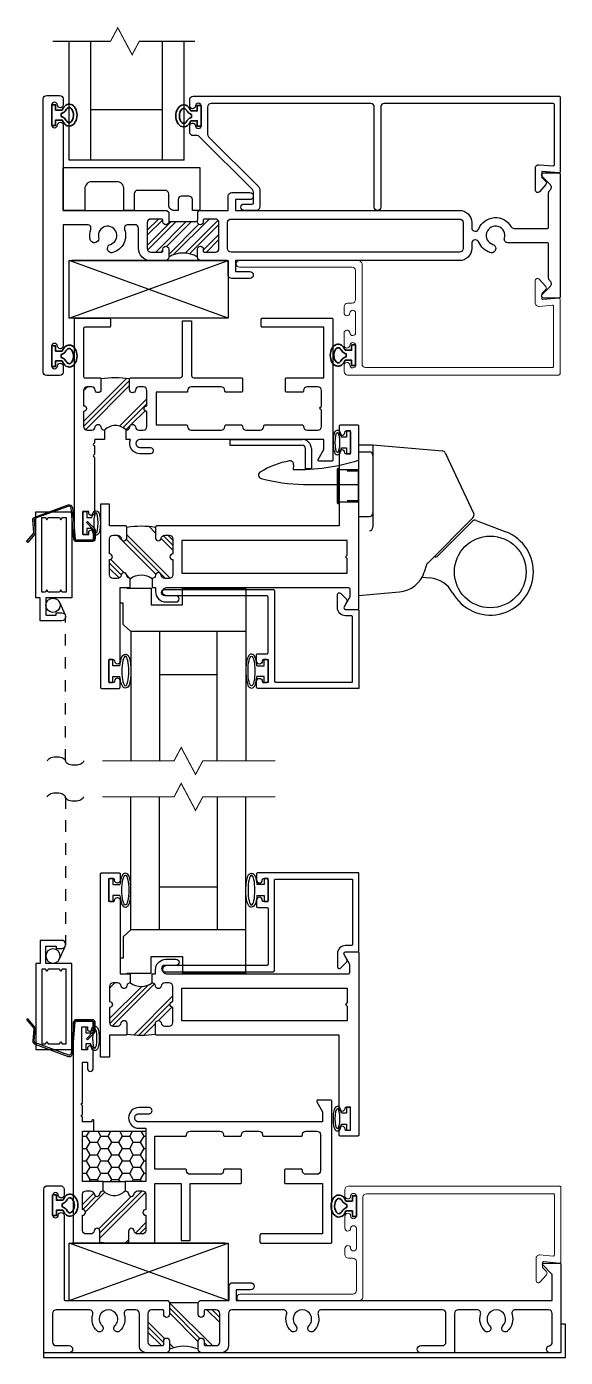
# Model space of a CAD drawing. Extents: x -138 to 168, y -127 to 80.
# Drawn here: x 1.42 to 6.11, y 9.76 to 21.35 of the extents above; entities that cross this region are included whole.
import ezdxf

# ---------------------------------------------------------------- set-up
doc = ezdxf.new("R2010")
doc.units = 0
doc.header["$MEASUREMENT"] = 0
doc.linetypes.add('HIDDEN', pattern=[0.375, 0.25, -0.125])
doc.linetypes.add('HIDDEN2', pattern=[0.1875, 0.125, -0.0625])
doc.layers.get('0').update_dxf_attribs({"linetype": 'CONTINUOUS'})
doc.layers.add('ALUM-RED', color=1, linetype='CONTINUOUS', lineweight=9)
doc.layers.add('PROFILE NUMBER', color=150, linetype='CONTINUOUS', lineweight=35)
for name, color, linetype in [('DIM', 7, 'CONTINUOUS'), ('FRAME', 1, 'CONTINUOUS'), ('GEOMETRY', 1, 'CONTINUOUS'), ('GLASS', 7, 'CONTINUOUS'), ('GLAZING', 7, 'CONTINUOUS'), ('MISC', 7, 'CONTINUOUS'), ('SCREEN', 5, 'CONTINUOUS'), ('SCREEN_CLIP', 7, 'CONTINUOUS'), ('SETTING_BLOCK', 4, 'CONTINUOUS'), ('TEXT', 7, 'CONTINUOUS'), ('VENT', 5, 'CONTINUOUS')]:
    doc.layers.add(name, color=color, linetype=linetype)

# ---------------------------------------------------------------- blocks, each defined once
blk = doc.blocks.new('3806 MULLION')
h = blk.add_hatch()
h.set_pattern_fill('ANSI32', color=256, scale=0.25, style=0)
h.set_pattern_definition([(45, (-1.96831, -4.979215), (-0.0662913, 0.0662913), []), (45, (-1.92411, -4.979215), (-0.0662913, 0.0662913), [])])
h.paths.add_polyline_path([(-1.369, 0.094, -0.414214), (-1.394, 0.118), (-1.394, 0.134, 0.414214), (-1.404, 0.144), (-1.5, 0.144, 0.414214), (-1.531, 0.113), (-1.531, -0.113, 0.414214), (-1.5, -0.143), (-1.404, -0.143, 0.414214), (-1.394, -0.133), (-1.394, -0.118, -0.414214), (-1.369, -0.094, -0.414214), (-1.344, -0.118), (-1.093, -0.118, -0.414214), (-1.068, -0.094, -0.414214), (-1.043, -0.118), (-1.043, -0.133, 0.414214), (-1.033, -0.143), (-0.937, -0.143, 0.414214), (-0.906, -0.113), (-0.906, 0.113, 0.414214), (-0.937, 0.144), (-1.033, 0.144, 0.414214), (-1.043, 0.134), (-1.043, 0.118, -0.414214), (-1.068, 0.094, -0.414214), (-1.093, 0.118), (-1.093, 0.188, -0.275826), (-1.344, 0.188), (-1.344, 0.118, -0.414214)])
for p, q in [((-1.344, -0.118), (-1.093, -0.118)), ((-1.344, -0.203), (-1.344, -0.133))]:
    blk.add_line(p, q)
for points in [[(-1.093, -0.133), (-1.093, -0.118, -0.414214), (-1.068, -0.094, -0.414214), (-1.043, -0.118), (-1.043, -0.133, 0.414214), (-1.033, -0.143), (-0.937, -0.143, 0.414214), (-0.906, -0.113), (-0.906, 0.113, 0.414214), (-0.937, 0.144), (-1.033, 0.144, 0.414214), (-1.043, 0.134), (-1.043, 0.118, -0.414214), (-1.068, 0.094, -0.414214), (-1.093, 0.118), (-1.093, 0.188, -0.414214), (-1.062, 0.219), (-0.937, 0.219, -0.414214), (-0.831, 0.113), (-0.831, -0.062, 0.414214), (-0.8, -0.094), (-0.738, -0.094, 0.517938), (-0.709, -0.052, -0.42659), (-0.608, 0.149, -0.510157), (-0.56, 0.113), (-0.56, 0.112, -0.323599), (-0.586, 0.077, 2.284894), (-0.483, 0.018, -0.323599), (-0.466, 0.058), (-0.465, 0.058, -0.510157), (-0.41, 0.035, -0.142368), (-0.415, -0.052, 0.517938), (-0.386, -0.094), (-0.175, -0.094), (-0.175, 0.91), (-0.175, 0.961, -0.414214), (-0.15, 0.986, -0.399638), (-0.125, 0.962, 0.399638), (-0.1, 0.939), (-0.1, 0.939, 0.414214), (-0.075, 0.964), (-0.075, 1.134, 0.414214), (-0.1, 1.159), (-0.1, 1.159, 0.399638), (-0.125, 1.135, -0.399638), (-0.15, 1.111), (-0.15, 1.111, -0.414214), (-0.175, 1.136), (-0.175, 1.188, -0.414214), (-0.144, 1.219), (-0.031, 1.219, -0.414214), (0, 1.188), (0, 0), (0, -1.188, -0.414214), (-0.031, -1.219), (-0.144, -1.219, -0.414214), (-0.175, -1.188), (-0.175, -1.136, -0.414214), (-0.15, -1.111), (-0.15, -1.111, -0.399638), (-0.125, -1.135, 0.399638), (-0.1, -1.159), (-0.1, -1.159, 0.414214), (-0.075, -1.133), (-0.075, -0.964, 0.414214), (-0.1, -0.938), (-0.1, -0.938, 0.399638), (-0.125, -0.962, -0.399638), (-0.15, -0.986, -0.414214), (-0.175, -0.961), (-0.175, -0.909), (-0.175, -0.219), (-1.078, -0.219), (-1.093, -0.203)], [(-3.625, -0.143, -0.414214), (-3.656, -0.113), (-3.656, 0.113, -0.414214), (-3.625, 0.144), (-1.637, 0.144, -0.414214), (-1.606, 0.113), (-1.606, -0.113, -0.414214), (-1.637, -0.143)]]:
    blk.add_lwpolyline(points, format="xyb", close=True)
blk.add_lwpolyline([(-1.344, -0.203), (-1.359, -0.219), (-1.612, -0.219), (-1.612, -0.344, -0.414214), (-1.643, -0.374), (-1.799, -0.374, -0.414214), (-1.83, -0.344, -0.414214), (-1.799, -0.312), (-1.674, -0.312), (-1.674, -0.219), (-3.625, -0.219, -0.414214), (-3.731, -0.113), (-3.731, -0.068, 0.414214), (-3.762, -0.037), (-3.764, -0.037, 0.308174), (-3.793, -0.057, -0.627979), (-4.073, -0.078, 0.267949), (-4.1, -0.062), (-4.39, -0.062, 0.414214), (-4.4, -0.072), (-4.4, -0.37, -0.237131), (-4.413, -0.395, 0.457629), (-4.416, -0.441), (-4.346, -0.511, -0.668179), (-4.36, -0.546), (-4.49, -0.546, -0.414214), (-4.5, -0.535), (-4.5, 0), (-4.5, 0.536, -0.414214), (-4.49, 0.546), (-4.36, 0.546, -0.668179), (-4.346, 0.511), (-4.416, 0.441, 0.457629), (-4.413, 0.395, -0.237131), (-4.4, 0.37), (-4.4, 0.073, 0.414214), (-4.39, 0.063), (-4.045, 0.063, -0.500407), (-4.016, 0.023, 2.386509), (-3.914, 0.077, -0.326072), (-3.94, 0.113, -0.502305), (-3.892, 0.149, -0.227368), (-3.793, 0.057, 0.308174), (-3.764, 0.038), (-3.762, 0.038, 0.414214), (-3.731, 0.069), (-3.731, 0.113, -0.414214), (-3.625, 0.219), (-1.674, 0.219), (-1.674, 0.313), (-1.799, 0.313, -0.414214), (-1.83, 0.344, -0.414214), (-1.799, 0.375), (-1.643, 0.375, -0.414214), (-1.612, 0.344), (-1.612, 0.228, 0.414214), (-1.602, 0.219), (-1.375, 0.219, -0.414214), (-1.344, 0.188), (-1.344, 0.118, -0.414214), (-1.369, 0.094, -0.414214), (-1.394, 0.118), (-1.394, 0.134, 0.414214), (-1.404, 0.144), (-1.5, 0.144, 0.414214), (-1.531, 0.113), (-1.531, -0.113, 0.414214), (-1.5, -0.143), (-1.404, -0.143, 0.414214), (-1.394, -0.133), (-1.394, -0.118, -0.414214), (-1.369, -0.094, -0.414214), (-1.344, -0.118), (-1.344, -0.133)], format="xyb")
blk.add_arc((-1.219, 0.398), 0.245, 239.1595, 300.8405)
blk = doc.blocks.new('3801 1 INCH GLASS STOP')
blk.add_lwpolyline([(2.741, 0.327, -0.414214), (2.769, 0.299, -0.414214), (2.741, 0.271), (2.669, 0.271, 0.414214), (2.659, 0.261), (2.659, 0.167, 0.198912), (2.668, 0.145), (3.128, -0.315, 0.198912), (3.15, -0.324), (3.183, -0.324, -0.414214), (3.214, -0.355), (3.214, -0.408, -0.414214), (3.189, -0.433, -0.399638), (3.164, -0.41, 0.400364), (3.139, -0.386, 0.414214), (3.114, -0.411), (3.114, -0.581, 0.414214), (3.139, -0.606), (3.139, -0.606, 0.399638), (3.164, -0.582, -0.399638), (3.189, -0.558, -0.414214), (3.214, -0.583), (3.214, -0.637, -0.414214), (3.183, -0.668), (-0.001, -0.668, -0.414214), (-0.011, -0.658), (-0.011, -0.01, -0.440011), (0, 0), (0.149, -0.013), (0.149, 0.04), (0.115, 0.074, -0.395486), (0.114, 0.102), (0.17, 0.165, -0.691708), (0.205, 0.152), (0.205, -0.04, -0.440011), (0.171, -0.071), (0.05, -0.061, 0.440011), (0.039, -0.071), (0.039, -0.593, 0.414214), (0.049, -0.603), (1.52, -0.603, 0.414214), (1.551, -0.572), (1.551, 0.299, -0.414214), (1.579, 0.327, -0.414214), (1.607, 0.299), (1.607, -0.572, 0.414214), (1.638, -0.603), (3.027, -0.603, 0.414214), (3.058, -0.572), (3.058, -0.337, 0.198912), (3.049, -0.315), (2.612, 0.122, -0.198912), (2.603, 0.144), (2.603, 0.296, -0.414214), (2.634, 0.327)], format="xyb", close=True)
blk = doc.blocks.new('05P72-BLOCK-IG')
h = blk.add_hatch()
h.set_pattern_fill('HONEY', scale=0.5, style=0)
h.paths.add_polyline_path([(0.544, -0.957), (0.083, -0.957), (-0.007, -0.957), (-0.007, -1.396), (0.174, -1.396), (0.363, -1.396), (0.544, -1.396)])
h = blk.add_hatch()
h.set_pattern_fill('PLAST', angle=225, style=0)
h.paths.add_polyline_path([(0.544, -1.689, -1), (0.544, -1.639), (0.544, -1.507, 0.414214), (0.513, -1.476), (0.474, -1.476, 0.38311), (0.443, -1.504, -0.898027), (0.394, -1.504, 0.38311), (0.363, -1.476, -0.436275), (0.174, -1.476, 0.38311), (0.143, -1.504, -0.898027), (0.094, -1.504, 0.38311), (0.063, -1.476), (0.024, -1.476, 0.414214), (-0.007, -1.507), (-0.007, -1.639, -1), (-0.007, -1.689), (-0.007, -1.821, 0.414214), (0.024, -1.852), (0.063, -1.852, 0.38311), (0.094, -1.824, -0.947716), (0.144, -1.827), (0.144, -1.922, 0.08), (0.394, -1.922), (0.394, -1.827, -0.947716), (0.443, -1.824, 0.38311), (0.474, -1.852), (0.513, -1.852, 0.414214), (0.544, -1.821)])
at = {"color": 7}
for p, q in [((0.083, -0.957), (0.544, -0.957)), ((0.174, -1.396), (0.363, -1.396))]:
    blk.add_line(p, q, dxfattribs=at)
for points in [[(0.144, -1.827, 0.947716), (0.094, -1.824, -0.38311), (0.063, -1.852), (0.024, -1.852, -0.414214), (-0.007, -1.821), (-0.007, -1.689, 1), (-0.007, -1.639), (-0.007, -1.507, -0.414214), (0.024, -1.476), (0.063, -1.476, -0.38311), (0.094, -1.504, 0.898027), (0.143, -1.504, -0.38311), (0.174, -1.476), (0.174, -1.396), (-0.007, -1.396), (-0.007, -0.957), (0.083, -0.957, 0.414214), (0.093, -0.947), (0.093, -0.867, 0.414214), (0.083, -0.857), (0.083, -0.857, 0.414214), (0.074, -0.867), (0.074, -0.877), (-0.007, -0.877), (-0.007, -0.838, 0.317837), (-0.01, -0.833, -0.707107), (-0.01, -0.814, 0.317837), (-0.007, -0.81), (-0.007, -0.738, 0.317837), (-0.01, -0.733, -0.707107), (-0.01, -0.714, 0.317837), (-0.007, -0.71), (-0.007, -0.357), (0.036, -0.357), (0.036, -0.416, 0.850302), (0.086, -0.416), (0.086, -0.244, 1.19356), (0.036, -0.244), (0.036, -0.25), (-0.013, -0.25), (-0.013, -0.05), (0.036, -0.05), (0.036, -0.074, 0.596863), (0.086, -0.074), (0.086, -0.01, 0.414214), (0.077, 0), (-0.077, 0, 0.414214), (-0.087, -0.01), (-0.087, -1.922, 0.414214), (-0.077, -1.932), (0.134, -1.932, 0.414214), (0.144, -1.922)], [(1.377, -0.992), (1.377, -0.988, -0.414214), (1.407, -0.957), (1.528, -0.957, -0.414214), (1.559, -0.988), (1.559, -0.992, 0.414214), (1.569, -1.002), (1.897, -1.002, 0.414214), (1.907, -0.992), (1.907, -0.988, -0.414214), (1.937, -0.957), (2.033, -0.957, -0.414214), (2.064, -0.988), (2.064, -1.302, -0.414214), (2.033, -1.333), (1.937, -1.333, -0.414214), (1.907, -1.302), (1.907, -1.298, 0.414214), (1.897, -1.288), (1.76, -1.288, 0.414214), (1.75, -1.298), (1.75, -1.403, 0.414214), (1.76, -1.413), (2.083, -1.413), (2.083, -1.852), (1.548, -1.852, 0.414214), (1.538, -1.862), (1.538, -1.922, 0.414214), (1.548, -1.932), (2.154, -1.932, 0.414214), (2.163, -1.922), (2.163, -0.697, 0.414214), (2.154, -0.687), (2.042, -0.687, 0.57735), (2.034, -0.702), (2.083, -0.788), (2.083, -0.877), (0.476, -0.877, -0.806722), (0.476, -0.806), (0.567, -0.806, 1.178959), (0.567, -0.752), (0.484, -0.752, 1), (0.484, -0.932), (0.544, -0.932), (0.544, -1.396), (0.363, -1.396), (0.363, -1.476, -0.38311), (0.394, -1.504, 0.898027), (0.443, -1.504, -0.38311), (0.474, -1.476), (0.513, -1.476, -0.414214), (0.544, -1.507), (0.544, -1.639, 1), (0.544, -1.689), (0.544, -1.821, -0.414214), (0.513, -1.852), (0.474, -1.852, -0.38311), (0.443, -1.824, 0.947716), (0.394, -1.827), (0.394, -1.922, 0.414214), (0.404, -1.932), (0.614, -1.932, 0.414214), (0.624, -1.922), (0.624, -1.413), (0.851, -1.413), (0.851, -1.909), (0.931, -1.909), (0.931, -1.413), (1.367, -1.413, 0.414214), (1.377, -1.403), (1.377, -1.298, 0.414214), (1.367, -1.288), (1.23, -1.288, 0.414214), (1.22, -1.298), (1.22, -1.302, -0.414214), (1.19, -1.333), (0.929, -1.333, -0.414214), (0.899, -1.302), (0.899, -1.298, 0.414214), (0.889, -1.288), (0.624, -1.288), (0.624, -1.002), (0.889, -1.002, 0.414214), (0.899, -0.992), (0.899, -0.988, -0.414214), (0.929, -0.957), (1.19, -0.957, -0.414214), (1.22, -0.988), (1.22, -0.992, 0.414214), (1.23, -1.002), (1.367, -1.002, 0.414214)]]:
    blk.add_lwpolyline(points, format="xyb", close=True)
for centre, radius, start, end in [((0.269, -1.388), 0.129, 222.8591, 317.1409), ((0.269, -1.146), 0.786, 260.8522, 279.1478)]:
    blk.add_arc(centre, radius, start, end, dxfattribs=at)
blk = doc.blocks.new('05P86-BLOCK-IG')
h = blk.add_hatch()
h.set_pattern_fill('PLAST', angle=45, style=0)
h.paths.add_polyline_path([(0.544, 1.12, -1), (0.544, 1.17), (0.544, 1.302, 0.414214), (0.512, 1.333), (0.474, 1.333, 0.38311), (0.443, 1.305, -0.947716), (0.393, 1.308), (0.393, 1.403, 0.081165), (0.143, 1.403), (0.143, 1.308, -0.947716), (0.094, 1.305, 0.38311), (0.063, 1.333), (0.024, 1.333, 0.414214), (-0.007, 1.302), (-0.007, 1.17, -1), (-0.007, 1.12), (-0.007, 0.988, 0.414214), (0.024, 0.957), (0.063, 0.957, 0.38311), (0.094, 0.985, -0.898027), (0.143, 0.985, 0.38311), (0.174, 0.957, -0.436275), (0.363, 0.957, 0.38311), (0.394, 0.985, -0.898027), (0.443, 0.985, 0.38311), (0.474, 0.957), (0.512, 0.957, 0.414214), (0.544, 0.988)])
for points in [[(0.003, 1.852, 0.414214), (-0.007, 1.842), (-0.007, 1.423, 0.414214), (0.003, 1.413), (0.134, 1.413, -0.414214), (0.143, 1.403), (0.143, 1.308, -0.947716), (0.094, 1.305, 0.38311), (0.063, 1.333), (0.024, 1.333, 0.414214), (-0.007, 1.302), (-0.007, 1.17, -1), (-0.007, 1.12), (-0.007, 0.988, 0.414214), (0.024, 0.957), (0.063, 0.957, 0.38311), (0.094, 0.985, -0.898027), (0.143, 0.985, 0.38311), (0.174, 0.957), (0.174, 0.877), (0.097, 0.877, 0.414214), (0.086, 0.867), (0.086, 0.847, -0.331679), (0.084, 0.843, 0.745356), (0.084, 0.824, -0.331679), (0.086, 0.82), (0.086, 0.747, -0.331679), (0.084, 0.743, 0.745356), (0.084, 0.724, -0.331679), (0.086, 0.72), (0.086, 0.244, -1.19356), (0.037, 0.244), (0.037, 0.25), (-0.014, 0.25), (-0.014, 0.05), (0.037, 0.05), (0.037, 0.074, -0.596863), (0.086, 0.074), (0.086, 0.01, -0.414214), (0.076, 0), (-0.076, 0, -0.414214), (-0.087, 0.01), (-0.087, 1.922, -0.414214), (-0.076, 1.932), (0.215, 1.932, -0.414214), (0.226, 1.922), (0.226, 1.862, -0.414214), (0.215, 1.852)], [(1.377, 1.298, -0.414214), (1.367, 1.288), (1.23, 1.288, -0.414214), (1.221, 1.298), (1.221, 1.302, 0.414214), (1.19, 1.333), (0.93, 1.333, 0.414214), (0.898, 1.302), (0.898, 1.298, -0.414214), (0.889, 1.288), (0.623, 1.288), (0.623, 1.002), (0.889, 1.002, -0.414214), (0.898, 0.992), (0.898, 0.988, 0.414214), (0.93, 0.957), (1.19, 0.957, 0.414214), (1.221, 0.988), (1.221, 0.992, -0.414214), (1.23, 1.002), (1.367, 1.002, -0.414214), (1.377, 0.992), (1.377, 0.988, 0.414214), (1.407, 0.957), (1.529, 0.957, 0.414214), (1.56, 0.988), (1.56, 0.992, -0.414214), (1.569, 1.002), (1.897, 1.002, -0.414214), (1.907, 0.992), (1.907, 0.988, 0.414214), (1.938, 0.957), (2.032, 0.957, 0.414214), (2.064, 0.988), (2.064, 1.132, -1), (2.064, 1.162), (2.064, 1.302, 0.414214), (2.032, 1.333), (1.938, 1.333, 0.414214), (1.907, 1.302), (1.907, 1.298, -0.414214), (1.897, 1.288), (1.76, 1.288, -0.414214), (1.75, 1.298), (1.75, 1.403, -0.414214), (1.76, 1.413), (2.084, 1.413), (2.084, 1.852), (1.549, 1.852, -0.414214), (1.539, 1.862), (1.539, 1.922, -0.414214), (1.549, 1.932), (2.154, 1.932, -0.414214), (2.163, 1.922), (2.163, 0.697, -0.414214), (2.154, 0.687), (2.042, 0.687, -0.57735), (2.034, 0.702), (2.084, 0.788), (2.084, 0.877), (0.483, 0.877, 1), (0.483, 0.806), (0.567, 0.806, -1.178959), (0.567, 0.752), (0.483, 0.752, -0.536675), (0.401, 0.877), (0.363, 0.877), (0.363, 0.957, 0.38311), (0.394, 0.985, -0.898027), (0.443, 0.985, 0.38311), (0.474, 0.957), (0.512, 0.957, 0.414214), (0.544, 0.988), (0.544, 1.12, -1), (0.544, 1.17), (0.544, 1.302, 0.414214), (0.512, 1.333), (0.474, 1.333, 0.38311), (0.443, 1.305, -0.947716), (0.393, 1.308), (0.393, 1.403, -0.414214), (0.404, 1.413), (0.832, 1.413, 0.414214), (0.852, 1.433), (0.852, 1.909), (0.932, 1.909), (0.932, 1.433, 0.414214), (0.952, 1.413), (1.367, 1.413, -0.414214), (1.377, 1.403)]]:
    blk.add_lwpolyline(points, format="xyb", close=True)
at = {"color": 7}
for centre, radius, start, end in [((0.269, 0.638), 0.775, 80.7195, 99.2805), ((0.269, 0.869), 0.129, 42.8591, 137.1409)]:
    blk.add_arc(centre, radius, start, end, dxfattribs=at)
blk = doc.blocks.new('05P11-Z-BAR')
h = blk.add_hatch()
h.set_pattern_fill('PLAST', angle=45, style=0)
h.set_pattern_definition([(45, (-0.3846, -1e-07), (-0.176777, 0.176777), []), (45, (-0.4067, 0.0221), (-0.176777, 0.176777), []), (45, (-0.4288, 0.0442), (-0.176777, 0.176777), [])])
h.paths.add_polyline_path([(0.006, 1.12, -0.414214), (-0.018, 1.145, -0.414214), (0.006, 1.17), (0.006, 1.302, 0.414214), (-0.025, 1.333), (-0.063, 1.333, 0.38311), (-0.094, 1.305, -0.947716), (-0.143, 1.308), (-0.143, 1.403, 0.087329), (-0.394, 1.403), (-0.394, 1.308, -1), (-0.443, 1.308, 0.352985), (-0.473, 1.333), (-0.512, 1.333, 0.414214), (-0.544, 1.302), (-0.544, 1.17, -0.414214), (-0.518, 1.145, -0.414214), (-0.544, 1.12), (-0.544, 0.988, 0.414214), (-0.512, 0.957), (-0.474, 0.957, 0.38311), (-0.443, 0.985, -0.898027), (-0.394, 0.985, 0.38311), (-0.363, 0.957, -0.325577), (-0.174, 0.957, 0.363634), (-0.143, 0.982, -0.947716), (-0.094, 0.985, 0.38311), (-0.063, 0.957), (-0.025, 0.957, 0.414214), (0.006, 0.988)])
blk.add_line((-0.087, 0.877), (-0.087, 0.877))
for points in [[(-2.164, 2.28, -0.414214), (-2.154, 2.29), (-2.001, 2.29, -0.414214), (-1.991, 2.28), (-1.991, 2.226, -1), (-2.041, 2.226), (-2.041, 2.23, 0.414214), (-2.051, 2.24), (-2.081, 2.24, 0.414214), (-2.091, 2.23), (-2.091, 2.05, 0.414214), (-2.081, 2.04), (-2.051, 2.04, 0.414214), (-2.041, 2.05), (-2.041, 2.051, -1), (-1.991, 2.051), (-1.991, 1.413), (-0.403, 1.413, -0.414214), (-0.394, 1.403), (-0.394, 1.306, -0.888834), (-0.443, 1.306, 0.377258), (-0.474, 1.333), (-0.512, 1.333, 0.414214), (-0.544, 1.302), (-0.544, 1.17, -1), (-0.544, 1.12), (-0.544, 0.988, 0.414214), (-0.512, 0.957), (-0.474, 0.957, 0.383109), (-0.443, 0.985, -0.898027), (-0.394, 0.985, 0.38311), (-0.363, 0.957), (-0.363, 0.877), (-0.394, 0.877), (-0.394, 0.842, -0.414214), (-0.483, 0.752), (-0.571, 0.752, -1), (-0.571, 0.806), (-0.486, 0.806, 0.859155), (-0.486, 0.877), (-2.074, 0.877, 0.414214), (-2.084, 0.867), (-2.084, 0.797, 0.131652), (-2.082, 0.792), (-2.035, 0.709, -0.577353), (-2.048, 0.687), (-2.154, 0.687, -0.414214), (-2.164, 0.697), (-2.164, 2.28)], [(-0.025, 0.957, 0.414214), (0.006, 0.988), (0.006, 1.12, -1), (0.006, 1.17), (0.006, 1.302, 0.414214), (-0.025, 1.333), (-0.063, 1.333, 0.38311), (-0.094, 1.305, -0.947716), (-0.143, 1.308), (-0.143, 1.403, -0.414214), (-0.133, 1.413), (0.006, 1.413), (0.006, 1.603), (0.086, 1.603), (0.086, 0.01, -0.414214), (0.077, 0), (-0.077, 0, -0.414214), (-0.087, 0.01), (-0.087, 0.064, -1), (-0.037, 0.064), (-0.037, 0.06, 0.414214), (-0.027, 0.05), (0.003, 0.05, 0.414214), (0.014, 0.06), (0.014, 0.24, 0.414214), (0.003, 0.25), (-0.027, 0.25, 0.414214), (-0.037, 0.24), (-0.037, 0.239, -1), (-0.087, 0.239), (-0.087, 0.877), (-0.174, 0.877), (-0.174, 0.957, 0.363634), (-0.143, 0.982, -0.947716), (-0.094, 0.985, 0.38311), (-0.063, 0.957), (-0.025, 0.957)]]:
    blk.add_lwpolyline(points, format="xyb")
blk.add_lwpolyline([(-2.063, 1.16), (-2.063, 1.288), (-0.623, 1.288), (-0.623, 1.002), (-2.063, 1.002), (-2.063, 1.129), (-2.048, 1.145)], close=True)
at = {"color": 7}
for centre, radius, start, end in [((-0.269, 0.638), 0.775, 80.7195, 99.2805), ((-0.269, 0.828), 0.16, 53.9319, 126.0681)]:
    blk.add_arc(centre, radius, start, end, dxfattribs=at)
blk = doc.blocks.new('PI_STRIKE PLATE')
at = {"layer": 'MISC'}
for p, q in [((0, 0), (-0.01, 0)), ((-0.01, 0), (-0.01, -0.05)), ((0, 0), (0.62, 0)), ((-0.01, -0.05), (0.62, -0.05)), ((0.65, -0.256), (0.65, -0.08)), ((0.7, -0.08), (0.7, -0.256)), ((0.7, -0.256), (0.65, -0.256))]:
    blk.add_line(p, q, dxfattribs=at)
for radius in [0.08, 0.03]:
    blk.add_arc((0.62, -0.08), radius, 0, 90, dxfattribs=at)
blk = doc.blocks.new('PI_SPRING_LATCH')
for p, q in [((0, 1.312), (0.125, 1.312)), ((0.125, 1.312), (0.125, 0.594)), ((0.125, 1.312), (0.73, 1.26)), ((0, 1.25), (0.094, 1.25)), ((0.755, 1.242), (1.003, 0.711)), ((0, 0.688), (0.094, 0.688)), ((0.996, 0.676), (0.6, 0.28)), ((0.992, 0.646), (0.691, 0.346)), ((1.025, 0.653), (1.282, 0.555)), ((0.592, 0.267), (0.572, 0.204)), ((0.552, 0.159), (0.621, 0.153)), ((0, 0), (0.356, 0.031))]:
    blk.add_line(p, q)
blk.add_circle((1.147, 0.205), 0.312)
for centre, radius, start, end in [((0.094, 1.219), 0.0312, 0, 90), ((0.727, 1.228), 0.0313, 25, 85), ((0.094, 0.719), 0.0312, 270, 0), ((0.974, 0.698), 0.0313, 315, 25), ((0.094, 0.594), 0.0312, 270, 0), ((1.014, 0.624), 0.0313, 68.9669, 135), ((1.147, 0.205), 0.375, 208.8153, 68.9669), ((0.622, 0.258), 0.0313, 135, 162.2887), ((0.669, 0.368), 0.0312, 250.2245, 315), ((0.334, 0.28), 0.25, 275, 342.2887), ((0.599, -0.096), 0.25, 28.8153, 85)]:
    blk.add_arc(centre, radius, start, end)
at = {"layer": 'MISC'}
for p, q in [((0, 1.312), (0, 0)), ((-0.565, 1.137), (-0.57, 1.097)), ((-0.48, 0.967), (0, 0.967))]:
    blk.add_line(p, q, dxfattribs=at)
for centre, radius, start, end in [((-0.489, 0.493), 0.687, 99.3002, 122.2177), ((-0.596, 1.141), 0.031, 353.1248, 99.3002), ((-0.52, 2.817), 1.72, 268.3474, 287.5924), ((-0.839, 1.049), 0.031, 122.2177, 254.8625), ((-0.458, 2.46), 1.493, 254.8625, 269.1443)]:
    blk.add_arc(centre, radius, start, end, dxfattribs=at)
blk = doc.blocks.new('*U103')
at = {"layer": 'GEOMETRY'}
blk.add_lwpolyline([(1.607, 19.51), (1.563, 19.51), (1.563, 19.458), (1.528, 19.458), (1.528, 19.658), (1.563, 19.658), (1.563, 19.605), (1.607, 19.605)], dxfattribs=at)
at = {"layer": 'GEOMETRY', "extrusion": (0, 0, -1)}
blk.add_ellipse((1.642, 19.558), major_axis=(0, 0.0875), ratio=0.216465, dxfattribs=at)
at = {"layer": 'GEOMETRY'}
blk.add_open_spline([(1.607, 19.605), (1.609, 19.62), (1.612, 19.632), (1.618, 19.649), (1.621, 19.656), (1.634, 19.663), (1.638, 19.664), (1.642, 19.664), (1.652, 19.664), (1.659, 19.658), (1.666, 19.649), (1.668, 19.644), (1.675, 19.624), (1.678, 19.606), (1.682, 19.545), (1.679, 19.499), (1.666, 19.466), (1.663, 19.46), (1.647, 19.45), (1.635, 19.451), (1.622, 19.46), (1.62, 19.465), (1.612, 19.479), (1.61, 19.491), (1.607, 19.507), (1.607, 19.509), (1.607, 19.51)], degree=3, knots=[5.253202, 5.253202, 5.253202, 5.253202, 5.797173, 5.797173, 6.160155, 6.160155, 6.283185, 6.283185, 6.283185, 6.559914, 6.559914, 6.836642, 6.836642, 7.54361, 7.54361, 8.941834, 8.941834, 9.296554, 9.296554, 9.572552, 9.572552, 9.848549, 9.848549, 10.398843, 10.398843, 10.454782, 10.454782, 10.454782, 10.454782], dxfattribs=at)
blk = doc.blocks.new('*U102')
at = {"layer": 'GEOMETRY'}
blk.add_lwpolyline([(1.45, 19.51), (1.493, 19.51), (1.493, 19.458), (1.528, 19.458), (1.528, 19.658), (1.493, 19.658), (1.493, 19.605), (1.45, 19.605)], dxfattribs=at)
blk.add_ellipse((1.415, 19.558), major_axis=(0, 0.0875), ratio=0.216465, dxfattribs=at)
blk.add_open_spline([(1.45, 19.605), (1.448, 19.62), (1.445, 19.632), (1.438, 19.649), (1.436, 19.656), (1.423, 19.663), (1.419, 19.664), (1.415, 19.664), (1.405, 19.664), (1.398, 19.658), (1.391, 19.649), (1.389, 19.644), (1.382, 19.624), (1.379, 19.606), (1.375, 19.545), (1.377, 19.499), (1.391, 19.466), (1.393, 19.46), (1.409, 19.45), (1.422, 19.451), (1.435, 19.46), (1.437, 19.465), (1.444, 19.479), (1.447, 19.491), (1.449, 19.507), (1.45, 19.509), (1.45, 19.51)], degree=3, knots=[5.253202, 5.253202, 5.253202, 5.253202, 5.797173, 5.797173, 6.160155, 6.160155, 6.283185, 6.283185, 6.283185, 6.559914, 6.559914, 6.836642, 6.836642, 7.54361, 7.54361, 8.941834, 8.941834, 9.296554, 9.296554, 9.572552, 9.572552, 9.848549, 9.848549, 10.398843, 10.398843, 10.454782, 10.454782, 10.454782, 10.454782], dxfattribs=at)
blk = doc.blocks.new('05P09-1in_GLASS_STOP')
for p, q in [((-1.338, 0.25), (-1.373, 0.25)), ((-1.373, 0.25), (-1.373, 0.05)), ((-1.338, 0.197), (-1.338, 0.25)), ((-0.022, 0.197), (-0.022, 0.25)), ((-0.022, 0.25), (0.013, 0.25)), ((0.013, 0.25), (0.013, 0.05)), ((-1.276, 0.197), (-1.338, 0.197)), ((-0.084, 0.197), (-0.022, 0.197)), ((-1.373, 0.05), (-1.338, 0.05)), ((-1.338, 0.05), (-1.338, 0.102)), ((-1.338, 0.102), (-1.276, 0.102)), ((-0.022, 0.102), (-0.084, 0.102)), ((-0.022, 0.05), (-0.022, 0.102)), ((0.013, 0.05), (-0.022, 0.05))]:
    blk.add_line(p, q)
blk.add_lwpolyline([(-2.035, 0.709, -0.57735), (-2.047, 0.687), (-2.153, 0.687, 0.414214), (-2.163, 0.677), (-2.163, 0), (-1.283, 0, 0.414214), (-1.273, 0.01), (-1.273, 0.062, 0.414214), (-1.298, 0.087, 0.435311), (-1.323, 0.061, -0.435311), (-1.333, 0.05), (-1.363, 0.05, -0.414214), (-1.373, 0.06), (-1.373, 0.24, -0.414214), (-1.363, 0.25), (-1.333, 0.25, -0.435311), (-1.323, 0.239, 0.435311), (-1.298, 0.212, 0.414214), (-1.273, 0.237), (-1.273, 0.29, 0.414214), (-1.283, 0.3), (-1.363, 0.3, -0.414214), (-1.373, 0.31), (-1.373, 0.795, -0.414214), (-1.363, 0.805), (-0.474, 0.805, 0.414214), (-0.447, 0.832), (-0.447, 0.833, 0.414214), (-0.474, 0.86), (-1.418, 0.86, 0.414214), (-1.428, 0.85), (-1.428, 0.065, -0.414214), (-1.438, 0.055), (-2.108, 0.055), (-2.108, 0.622, -0.414214), (-2.098, 0.632), (-2.047, 0.632, 0.414214), (-1.977, 0.702), (-1.977, 0.817, 0.668179), (-2.003, 0.828), (-2.058, 0.773, 0.339454), (-2.06, 0.755)], format="xyb", close=True)
at = {"extrusion": (0, 0, -1)}
blk.add_ellipse((-1.229, 0.15), major_axis=(0, 0.129), ratio=0.232303, dxfattribs=at)
blk.add_ellipse((-0.131, 0.15), major_axis=(0, 0.129), ratio=0.232303)
for points in [[(-1.276, 0.197), (-1.274, 0.219), (-1.271, 0.239), (-1.262, 0.269), (-1.258, 0.28), (-1.245, 0.294), (-1.237, 0.298), (-1.229, 0.298), (-1.218, 0.298), (-1.21, 0.292), (-1.201, 0.279), (-1.197, 0.272), (-1.187, 0.244), (-1.183, 0.215), (-1.178, 0.136), (-1.182, 0.085), (-1.194, 0.034), (-1.198, 0.022), (-1.214, 0.005), (-1.228, 0), (-1.249, 0.008), (-1.254, 0.016), (-1.262, 0.032), (-1.265, 0.041), (-1.272, 0.067), (-1.274, 0.084), (-1.276, 0.102)], [(-0.084, 0.197), (-0.086, 0.219), (-0.089, 0.239), (-0.098, 0.269), (-0.102, 0.28), (-0.115, 0.294), (-0.123, 0.298), (-0.131, 0.298), (-0.142, 0.298), (-0.15, 0.292), (-0.159, 0.279), (-0.163, 0.272), (-0.173, 0.244), (-0.177, 0.215), (-0.182, 0.136), (-0.178, 0.085), (-0.166, 0.034), (-0.162, 0.022), (-0.146, 0.005), (-0.132, 0), (-0.111, 0.008), (-0.106, 0.016), (-0.098, 0.032), (-0.095, 0.041), (-0.088, 0.067), (-0.086, 0.084), (-0.084, 0.102)]]:
    blk.add_open_spline(points, degree=3, knots=[5.075676, 5.075676, 5.075676, 5.075676, 5.596595, 5.596595, 6.055763, 6.055763, 6.283185, 6.283185, 6.283185, 6.572914, 6.572914, 6.862642, 6.862642, 7.608886, 7.608886, 8.676451, 8.676451, 9.18434, 9.18434, 9.518242, 9.518242, 9.852144, 9.852144, 10.186046, 10.186046, 10.631436, 10.631436, 10.631436, 10.631436])
blk = doc.blocks.new('A$C015561B5')
at = {"layer": 'SCREEN', "flags": 128}
for points in [[(0, 0.0093), (0.0003, 0.0076), (0.0013, 0.0059), (0.0029, 0.0044), (0.0051, 0.003), (0.0078, 0.0018), (0.0109, 0.0009), (0.0142, 0.0003), (0.0178, 0), (0.0214, 0), (0.025, 0.0003), (0.0283, 0.0009), (0.0314, 0.0018), (0.0341, 0.003), (0.0362, 0.0044), (0.0379, 0.0059), (0.0388, 0.0076), (0.0392, 0.0093)], [(0.0784, 0.0093), (0.078, 0.011), (0.077, 0.0126), (0.0754, 0.0142), (0.0732, 0.0155), (0.0706, 0.0167), (0.0675, 0.0176), (0.0641, 0.0182), (0.0606, 0.0185), (0.057, 0.0185), (0.0534, 0.0182), (0.05, 0.0176), (0.047, 0.0167), (0.0443, 0.0155), (0.0421, 0.0142), (0.0405, 0.0126), (0.0395, 0.011), (0.0392, 0.0093)]]:
    blk.add_lwpolyline(points, dxfattribs=at)
blk = doc.blocks.new('114-FLAT_SCREEN')
blk.add_line((0.142, 0.603), (0.142, 0.602))
at = {"linetype": 'HIDDEN'}
blk.add_line((0.194, 0.481), (0.144, 0.59), dxfattribs=at)
blk.add_lwpolyline([(0.399, 0.442), (0.399, -0.307), (0.087, -0.307), (0.087, 0.442), (0.312, 0.442), (0.312, 0.593), (0.222, 0.593), (0.222, 0.572), (0.172, 0.572, -0.414214), (0.142, 0.602), (0.142, 0.613, -0.414214), (0.172, 0.643), (0.362, 0.643), (0.362, 0.442)], format="xyb", close=True)
blk.add_lwpolyline([(0.292, -0.257), (0.193, -0.257), (0.182, -0.237), (0.17, -0.257), (0.136, -0.257), (0.136, 0.392), (0.17, 0.392), (0.182, 0.372), (0.193, 0.392), (0.292, 0.392), (0.303, 0.372), (0.315, 0.392), (0.348, 0.392), (0.348, -0.257), (0.315, -0.257), (0.303, -0.237)], close=True)
blk.add_circle((0.25, 0.507), 0.0618)
blk = doc.blocks.new('*U124')
at = {"layer": 'PROFILE NUMBER', "color": 5}
for p, q in [((-0.016, 0.092), (-0.013, 0.083)), ((-0.013, 0.083), (0.013, 0.083)), ((0.013, 0.083), (0.016, 0.092))]:
    blk.add_line(p, q, dxfattribs=at)
blk.add_lwpolyline([(-0.043, 0.091), (-0.043, 0.034), (-0.09, 0.034), (-0.09, 0), (0.09, 0), (0.09, 0.034), (0.043, 0.034), (0.043, 0.091)], dxfattribs=at)
for centre, start, end in [((-0.073, 0.071), 19.8289, 61.175), ((0.073, 0.071), 118.7633, 160.1945)]:
    blk.add_arc(centre, 0.06, start, end, dxfattribs=at)
blk.add_ellipse((0, 0.152), major_axis=(-0.0958, 0), ratio=0.712114, start_param=2.033109, end_param=7.391692, dxfattribs=at)
blk.add_open_spline([(0.044, 0.124), (0.053, 0.129), (0.059, 0.135), (0.069, 0.15), (0.068, 0.157), (0.049, 0.179), (0.027, 0.189), (-0.021, 0.191), (-0.045, 0.181), (-0.067, 0.16), (-0.068, 0.152), (-0.061, 0.137), (-0.054, 0.129), (-0.044, 0.124)], degree=3, knots=[2.2211, 2.2211, 2.2211, 2.2211, 2.727733, 2.727733, 3.7005, 3.7005, 4.673268, 4.673268, 5.646035, 5.646035, 6.618803, 6.618803, 7.203997, 7.203997, 7.203997, 7.203997], dxfattribs=at)
blk = doc.blocks.new('*U127')
at = {"layer": 'PROFILE NUMBER', "color": 5}
for p, q in [((-0.016, 0.092), (-0.013, 0.083)), ((-0.013, 0.083), (0.013, 0.083)), ((0.013, 0.083), (0.016, 0.092))]:
    blk.add_line(p, q, dxfattribs=at)
blk.add_lwpolyline([(-0.043, 0.091), (-0.043, 0.034), (-0.09, 0.034), (-0.09, 0), (0.09, 0), (0.09, 0.034), (0.043, 0.034), (0.043, 0.091)], dxfattribs=at)
for centre, start, end in [((-0.073, 0.071), 19.8289, 61.175), ((0.073, 0.071), 118.7633, 160.1945)]:
    blk.add_arc(centre, 0.06, start, end, dxfattribs=at)
blk.add_ellipse((0, 0.152), major_axis=(-0.0958, 0), ratio=0.712114, start_param=2.033109, end_param=7.391692, dxfattribs=at)
blk.add_open_spline([(0.044, 0.124), (0.053, 0.129), (0.059, 0.135), (0.069, 0.15), (0.068, 0.157), (0.049, 0.179), (0.027, 0.189), (-0.021, 0.191), (-0.045, 0.181), (-0.067, 0.16), (-0.068, 0.152), (-0.061, 0.137), (-0.054, 0.129), (-0.044, 0.124)], degree=3, knots=[2.2211, 2.2211, 2.2211, 2.2211, 2.727733, 2.727733, 3.7005, 3.7005, 4.673268, 4.673268, 5.646035, 5.646035, 6.618803, 6.618803, 7.203997, 7.203997, 7.203997, 7.203997], dxfattribs=at)
blk = doc.blocks.new('*U129')
at = {"layer": 'PROFILE NUMBER', "color": 5}
for p, q in [((-0.016, 0.092), (-0.013, 0.083)), ((-0.013, 0.083), (0.013, 0.083)), ((0.013, 0.083), (0.016, 0.092))]:
    blk.add_line(p, q, dxfattribs=at)
blk.add_lwpolyline([(-0.043, 0.091), (-0.043, 0.034), (-0.09, 0.034), (-0.09, 0), (0.09, 0), (0.09, 0.034), (0.043, 0.034), (0.043, 0.091)], dxfattribs=at)
for centre, start, end in [((-0.073, 0.071), 19.8289, 61.175), ((0.073, 0.071), 118.7633, 160.1945)]:
    blk.add_arc(centre, 0.06, start, end, dxfattribs=at)
blk.add_ellipse((0, 0.152), major_axis=(-0.0958, 0), ratio=0.712114, start_param=2.033109, end_param=7.391692, dxfattribs=at)
blk.add_open_spline([(0.044, 0.124), (0.053, 0.129), (0.059, 0.135), (0.069, 0.15), (0.068, 0.157), (0.049, 0.179), (0.027, 0.189), (-0.021, 0.191), (-0.045, 0.181), (-0.067, 0.16), (-0.068, 0.152), (-0.061, 0.137), (-0.054, 0.129), (-0.044, 0.124)], degree=3, knots=[2.2211, 2.2211, 2.2211, 2.2211, 2.727733, 2.727733, 3.7005, 3.7005, 4.673268, 4.673268, 5.646035, 5.646035, 6.618803, 6.618803, 7.203997, 7.203997, 7.203997, 7.203997], dxfattribs=at)
blk = doc.blocks.new('*U126')
at = {"layer": 'PROFILE NUMBER', "color": 5}
for p, q in [((-0.016, 0.092), (-0.013, 0.083)), ((-0.013, 0.083), (0.013, 0.083)), ((0.013, 0.083), (0.016, 0.092))]:
    blk.add_line(p, q, dxfattribs=at)
blk.add_lwpolyline([(-0.043, 0.091), (-0.043, 0.034), (-0.09, 0.034), (-0.09, 0), (0.09, 0), (0.09, 0.034), (0.043, 0.034), (0.043, 0.091)], dxfattribs=at)
for centre, start, end in [((-0.073, 0.071), 19.8289, 61.175), ((0.073, 0.071), 118.7633, 160.1945)]:
    blk.add_arc(centre, 0.06, start, end, dxfattribs=at)
blk.add_ellipse((0, 0.152), major_axis=(-0.0958, 0), ratio=0.712114, start_param=2.033109, end_param=7.391692, dxfattribs=at)
blk.add_open_spline([(0.044, 0.124), (0.053, 0.129), (0.059, 0.135), (0.069, 0.15), (0.068, 0.157), (0.049, 0.179), (0.027, 0.189), (-0.021, 0.191), (-0.045, 0.181), (-0.067, 0.16), (-0.068, 0.152), (-0.061, 0.137), (-0.054, 0.129), (-0.044, 0.124)], degree=3, knots=[2.2211, 2.2211, 2.2211, 2.2211, 2.727733, 2.727733, 3.7005, 3.7005, 4.673268, 4.673268, 5.646035, 5.646035, 6.618803, 6.618803, 7.203997, 7.203997, 7.203997, 7.203997], dxfattribs=at)
blk = doc.blocks.new('*U125')
at = {"layer": 'PROFILE NUMBER', "color": 5}
for p, q in [((-0.016, 0.092), (-0.013, 0.083)), ((-0.013, 0.083), (0.013, 0.083)), ((0.013, 0.083), (0.016, 0.092))]:
    blk.add_line(p, q, dxfattribs=at)
blk.add_lwpolyline([(-0.043, 0.091), (-0.043, 0.034), (-0.09, 0.034), (-0.09, 0), (0.09, 0), (0.09, 0.034), (0.043, 0.034), (0.043, 0.091)], dxfattribs=at)
for centre, start, end in [((-0.073, 0.071), 19.8289, 61.175), ((0.073, 0.071), 118.7633, 160.1945)]:
    blk.add_arc(centre, 0.06, start, end, dxfattribs=at)
blk.add_ellipse((0, 0.152), major_axis=(-0.0958, 0), ratio=0.712114, start_param=2.033109, end_param=7.391692, dxfattribs=at)
blk.add_open_spline([(0.044, 0.124), (0.053, 0.129), (0.059, 0.135), (0.069, 0.15), (0.068, 0.157), (0.049, 0.179), (0.027, 0.189), (-0.021, 0.191), (-0.045, 0.181), (-0.067, 0.16), (-0.068, 0.152), (-0.061, 0.137), (-0.054, 0.129), (-0.044, 0.124)], degree=3, knots=[2.2211, 2.2211, 2.2211, 2.2211, 2.727733, 2.727733, 3.7005, 3.7005, 4.673268, 4.673268, 5.646035, 5.646035, 6.618803, 6.618803, 7.203997, 7.203997, 7.203997, 7.203997], dxfattribs=at)
blk = doc.blocks.new('*U128')
at = {"layer": 'PROFILE NUMBER', "color": 5}
for p, q in [((-0.016, 0.092), (-0.013, 0.083)), ((-0.013, 0.083), (0.013, 0.083)), ((0.013, 0.083), (0.016, 0.092))]:
    blk.add_line(p, q, dxfattribs=at)
blk.add_lwpolyline([(-0.043, 0.091), (-0.043, 0.034), (-0.09, 0.034), (-0.09, 0), (0.09, 0), (0.09, 0.034), (0.043, 0.034), (0.043, 0.091)], dxfattribs=at)
for centre, start, end in [((-0.073, 0.071), 19.8289, 61.175), ((0.073, 0.071), 118.7633, 160.1945)]:
    blk.add_arc(centre, 0.06, start, end, dxfattribs=at)
blk.add_ellipse((0, 0.152), major_axis=(-0.0958, 0), ratio=0.712114, start_param=2.033109, end_param=7.391692, dxfattribs=at)
blk.add_open_spline([(0.044, 0.124), (0.053, 0.129), (0.059, 0.135), (0.069, 0.15), (0.068, 0.157), (0.049, 0.179), (0.027, 0.189), (-0.021, 0.191), (-0.045, 0.181), (-0.067, 0.16), (-0.068, 0.152), (-0.061, 0.137), (-0.054, 0.129), (-0.044, 0.124)], degree=3, knots=[2.2211, 2.2211, 2.2211, 2.2211, 2.727733, 2.727733, 3.7005, 3.7005, 4.673268, 4.673268, 5.646035, 5.646035, 6.618803, 6.618803, 7.203997, 7.203997, 7.203997, 7.203997], dxfattribs=at)
blk = doc.blocks.new('3809 BLOCK FRAME')
h = blk.add_hatch()
h.set_pattern_fill('PLAST', color=256, angle=45, style=0)
h.set_pattern_definition([(45, (-4.25098, -6.643), (-0.176777, 0.176777), []), (45, (-4.27308, -6.6209), (-0.176777, 0.176777), []), (45, (-4.29517, -6.5988), (-0.176777, 0.176777), [])])
edge = h.paths.add_edge_path()
edge.add_arc((-0.937, 0.093), 0.031, 270, 360, ccw=False)
edge.add_line((-0.937, 0.062), (-1.033, 0.062))
edge.add_arc((-1.033, 0.072), 0.01, 180, 270, ccw=False)
edge.add_line((-1.043, 0.072), (-1.043, 0.103))
edge.add_arc((-1.068, 0.103), 0.025, 360, 450)
edge.add_arc((-1.068, 0.103), 0.025, 90, 180)
edge.add_line((-1.093, 0.103), (-1.093, 0.031))
edge.add_arc((-1.218, -0.221), 0.281, 63.5092, 116.4908)
edge.add_line((-1.344, 0.031), (-1.344, 0.103))
edge.add_arc((-1.369, 0.103), 0.025, 0, 90)
edge.add_arc((-1.369, 0.103), 0.025, 90, 180)
edge.add_line((-1.394, 0.103), (-1.394, 0.072))
edge.add_arc((-1.404, 0.072), 0.01, 270, 360, ccw=False)
edge.add_line((-1.404, 0.062), (-1.5, 0.062))
edge.add_arc((-1.5, 0.093), 0.031, 180, 270, ccw=False)
edge.add_line((-1.531, 0.093), (-1.531, 0.343))
edge.add_arc((-1.5, 0.343), 0.031, 90, 180, ccw=False)
edge.add_line((-1.5, 0.374), (-1.404, 0.374))
edge.add_arc((-1.404, 0.364), 0.01, 0, 90, ccw=False)
edge.add_line((-1.394, 0.364), (-1.394, 0.333))
edge.add_arc((-1.369, 0.333), 0.025, 180, 270)
edge.add_arc((-1.369, 0.333), 0.025, 270, 360)
edge.add_line((-1.344, 0.333), (-1.344, 0.439))
edge.add_line((-1.344, 0.439), (-1.093, 0.439))
edge.add_line((-1.093, 0.439), (-1.093, 0.333))
edge.add_arc((-1.068, 0.333), 0.025, 180, 270)
edge.add_arc((-1.068, 0.333), 0.025, 270, 360)
edge.add_line((-1.043, 0.333), (-1.043, 0.364))
edge.add_arc((-1.033, 0.364), 0.01, 90, 180, ccw=False)
edge.add_line((-1.033, 0.374), (-0.937, 0.374))
edge.add_arc((-0.937, 0.343), 0.031, 0, 90, ccw=False)
edge.add_line((-0.906, 0.343), (-0.906, 0.093))
blk.add_line((-1.093, 0.439), (-1.344, 0.439))
for points in [[(-1.093, 0.439), (-1.093, 0.333, 0.414214), (-1.068, 0.308, 0.414214), (-1.043, 0.333), (-1.043, 0.364, -0.414214), (-1.033, 0.374), (-0.937, 0.374, -0.414214), (-0.906, 0.343), (-0.906, 0.093, -0.414214), (-0.937, 0.062), (-1.033, 0.062, -0.414214), (-1.043, 0.072), (-1.043, 0.103, 0.414214), (-1.068, 0.128), (-1.068, 0.128, 0.414214), (-1.093, 0.103), (-1.093, 0.031, 0.414214), (-1.062, 0), (-0.893, 0, 0.414214), (-0.831, 0.062), (-0.831, 0.343, -0.414214), (-0.8, 0.374), (-0.729, 0.374, -0.5024), (-0.699, 0.334, 0.280293), (-0.661, 0.19, 0.498955), (-0.613, 0.198), (-0.613, 0.198, 0.334263), (-0.618, 0.235, -2.470836), (-0.506, 0.235, 0.334263), (-0.511, 0.198, 0.498955), (-0.463, 0.19, 0.280293), (-0.425, 0.334, -0.5024), (-0.395, 0.374), (-0.106, 0.374, -0.414214), (-0.075, 0.343), (-0.075, 0.093, -0.414214), (-0.106, 0.062), (-0.219, 0.062, 0.414214), (-0.25, 0.031, 0.414214), (-0.219, 0), (0, 0), (0, 1.423, 0.414214), (-0.031, 1.454), (-0.144, 1.454, 0.414214), (-0.175, 1.423), (-0.175, 1.371, 0.414214), (-0.15, 1.346), (-0.15, 1.346, 0.399638), (-0.125, 1.37, -0.399638), (-0.1, 1.394), (-0.1, 1.394, -0.414214), (-0.075, 1.369), (-0.075, 1.199, -0.414214), (-0.1, 1.174), (-0.1, 1.174, -0.399638), (-0.125, 1.198, 0.399638), (-0.15, 1.221, 0.414214), (-0.175, 1.196), (-0.175, 0.464, -0.414214), (-0.185, 0.454), (-1.078, 0.454), (-1.093, 0.439)], [(-1.344, 0.439), (-1.344, 0.439), (-1.359, 0.454), (-1.612, 0.454), (-1.612, 0.579, 0.414214), (-1.643, 0.61), (-1.799, 0.61, 0.414214), (-1.83, 0.579, 0.414214), (-1.799, 0.548), (-1.674, 0.548), (-1.674, 0.454), (-4.425, 0.454), (-4.425, 0.678, -0.198912), (-4.422, 0.685), (-4.343, 0.764, 0.668179), (-4.35, 0.781), (-4.49, 0.781, 0.414214), (-4.5, 0.771), (-4.5, 0.01, 0.414214), (-4.49, 0), (-4.406, 0, 0.414214), (-4.375, 0.031, 0.358249), (-4.4, 0.061, -0.358249), (-4.425, 0.092), (-4.425, 0.343, -0.414214), (-4.394, 0.374), (-4.105, 0.374, -0.5024), (-4.075, 0.334, 0.280293), (-4.037, 0.19, 0.498955), (-3.989, 0.198, 0.334263), (-3.994, 0.235, -2.470836), (-3.882, 0.235, 0.334263), (-3.887, 0.198, 0.498955), (-3.839, 0.19, 0.280293), (-3.801, 0.334, -0.5024), (-3.771, 0.374), (-3.606, 0.374, -0.414214), (-3.575, 0.343), (-3.575, 0), (-3.281, 0, 0.414214), (-3.25, 0.031, 0.414214), (-3.281, 0.062), (-3.469, 0.062, -0.414214), (-3.5, 0.093), (-3.5, 0.343, -0.414214), (-3.469, 0.374), (-2.417, 0.374, -0.5024), (-2.387, 0.334, 0.280293), (-2.349, 0.19, 0.498955), (-2.301, 0.198, 0.334263), (-2.306, 0.235, -2.470836), (-2.194, 0.235, 0.334263), (-2.199, 0.198, 0.498955), (-2.151, 0.19, 0.280293), (-2.113, 0.334, -0.5024), (-2.083, 0.374), (-1.637, 0.374, -0.414214), (-1.606, 0.343), (-1.606, 0.062, 0.414214), (-1.544, 0), (-1.375, 0, 0.414214), (-1.344, 0.031), (-1.344, 0.103, 0.414214), (-1.369, 0.128, 0.414214), (-1.394, 0.103), (-1.394, 0.072, -0.414214), (-1.404, 0.062), (-1.5, 0.062, -0.414214), (-1.531, 0.093), (-1.531, 0.343, -0.414214), (-1.5, 0.374), (-1.404, 0.374, -0.414214), (-1.394, 0.364), (-1.394, 0.333, 0.414214), (-1.369, 0.308, 0.414214), (-1.344, 0.333), (-1.344, 0.439)]]:
    blk.add_lwpolyline(points, format="xyb")
blk.add_arc((-1.218, -0.221), 0.281, 63.5092, 116.4908)

msp = doc.modelspace()

# ---------------------------------------------------------------- linework, layer by layer
at = {"color": 7}
for p, q in [((4.122, 17.2), (4.122, 17.496)), ((4.132, 17.2), (4.132, 17.496)), ((4.305, 17.488), (4.132, 17.488)), ((4.305, 17.208), (4.305, 17.488)), ((4.305, 17.208), (4.132, 17.208))]:
    msp.add_line(p, q, dxfattribs=at)
at = {"color": 7, "linetype": 'HIDDEN2', "ltscale": 0.25}
for p, q in [((4.305, 17.478), (4.132, 17.478)), ((4.305, 17.218), (4.132, 17.218))]:
    msp.add_line(p, q, dxfattribs=at)
at = {"color": 7}
for centre, start, end in [((4.127, 17.496), 0, 180), ((4.127, 17.2), 180, 0)]:
    msp.add_arc(centre, 0.005, start, end, dxfattribs=at)
at = {"layer": 'ALUM-RED'}
for points in [[(4.229, 18.4, 0.975), (4.279, 18.401), (4.279, 18.571, 0.975), (4.229, 18.572, -0.975), (4.179, 18.574), (4.179, 18.679, -0.975), (4.229, 18.681, 0.975), (4.279, 18.682), (4.279, 18.852, 0.975), (4.229, 18.853, -0.975), (4.179, 18.855), (4.179, 18.908, -0.414214), (4.21, 18.939), (4.248, 18.939, 0.414214), (4.279, 18.97), (4.279, 19.222, 0.414214), (4.248, 19.253), (3.268, 19.253, -1), (3.268, 19.309), (4.304, 19.309, -0.414214), (4.335, 19.278), (4.335, 18.41, 0.414214), (4.366, 18.379), (5.993, 18.379, 0.414214), (6.003, 18.389), (6.003, 18.911, 0.440011), (5.992, 18.921), (5.877, 18.911, -0.440011), (5.843, 18.942), (5.843, 19.134, -0.691708), (5.878, 19.147), (5.934, 19.083, -0.395486), (5.933, 19.056), (5.902, 19.025, 0.198912), (5.899, 19.018), (5.899, 18.98, 0.440011), (5.91, 18.97), (6.048, 18.982, -0.440011), (6.059, 18.972), (6.059, 18.324, -0.414214), (6.049, 18.314), (4.21, 18.314, -0.414214), (4.179, 18.345), (4.179, 18.398, -0.975)], [(4.236, 11.168, -0.975), (4.286, 11.167), (4.286, 10.997, -0.975), (4.236, 10.996, 0.975), (4.186, 10.994), (4.186, 10.889, 0.975), (4.236, 10.887, -0.975), (4.286, 10.886), (4.286, 10.716, -0.975), (4.236, 10.715, 0.975), (4.186, 10.713), (4.186, 10.66, 0.414214), (4.217, 10.629), (4.255, 10.629, -0.414214), (4.286, 10.598), (4.286, 10.346, -0.414214), (4.255, 10.315), (3.275, 10.315, 1), (3.275, 10.259), (4.311, 10.259, 0.414214), (4.342, 10.29), (4.342, 11.158, -0.414214), (4.373, 11.189), (6, 11.189, -0.414214), (6.01, 11.179), (6.01, 10.657, -0.440011), (5.999, 10.647), (5.883, 10.657, 0.440011), (5.85, 10.626), (5.85, 10.434, 0.691708), (5.885, 10.421), (5.941, 10.484, 0.395486), (5.94, 10.512), (5.908, 10.543, -0.198912), (5.906, 10.55), (5.906, 10.588, -0.440011), (5.916, 10.598), (6.055, 10.586, 0.440011), (6.066, 10.596), (6.066, 11.244, 0.414214), (6.056, 11.254), (4.217, 11.254, 0.414214), (4.186, 11.223), (4.186, 11.17, 0.975)]]:
    msp.add_lwpolyline(points, format="xyb", close=True, dxfattribs=at)
at = {"layer": 'GLASS'}
for p, q in [((1.786, 20.184), (1.786, 21.218)), ((1.973, 20.184), (1.973, 21.218)), ((2.598, 20.184), (2.598, 21.218)), ((2.786, 20.184), (2.786, 21.218)), ((2.598, 20.621), (1.973, 20.621)), ((2.786, 20.184), (1.786, 20.184)), ((1.786, 18.809), (3.171, 19.309)), ((3.171, 18.809), (1.786, 19.309)), ((1.786, 18.809), (1.786, 19.309)), ((1.786, 19.309), (3.171, 19.309)), ((3.14, 19.309), (1.808, 19.309)), ((3.171, 19.309), (3.171, 18.809)), ((3.171, 18.809), (1.786, 18.809)), ((1.786, 10.259), (3.171, 10.759)), ((3.171, 10.259), (1.786, 10.759)), ((1.786, 10.259), (1.786, 10.759)), ((1.786, 10.759), (3.171, 10.759)), ((3.14, 10.759), (1.808, 10.759)), ((3.171, 10.759), (3.171, 10.259))]:
    msp.add_line(p, q, dxfattribs=at)
at = {"layer": 'GLASS', "linetype": 'Continuous'}
for p, q in [((2.324, 16.082), (2.324, 14.956)), ((2.572, 16.082), (2.572, 14.956)), ((3.075, 14.956), (3.075, 16.082)), ((3.324, 16.082), (3.324, 14.956)), ((2.572, 15.707), (3.075, 15.707)), ((2.324, 13.486), (2.324, 14.642)), ((2.572, 13.486), (2.572, 14.642)), ((3.075, 14.642), (3.075, 13.486)), ((3.324, 13.486), (3.324, 14.642)), ((2.572, 13.861), (3.075, 13.861))]:
    msp.add_line(p, q, dxfattribs=at)
at = {"layer": 'GLASS', "const_width": 0.0094}
for points in [[(3.58, 14.956), (2.949, 14.956), (2.886, 14.838), (2.761, 15.073), (2.699, 14.956), (2.074, 14.956)], [(3.58, 14.642), (2.949, 14.642), (2.886, 14.525), (2.761, 14.76), (2.699, 14.642), (2.074, 14.642)]]:
    msp.add_lwpolyline(points, dxfattribs=at)
at = {"layer": 'GLAZING', "const_width": 0.0094}
for points in [[(2.146, 21.218), (2.209, 21.336), (2.334, 21.101), (2.396, 21.218), (2.88, 21.218)], [(1.641, 21.218), (2.146, 21.218)]]:
    msp.add_lwpolyline(points, dxfattribs=at)
at = {"layer": 'MISC'}
for points in [[(2.288, 16.459), (2.499, 16.459), (2.499, 16.313), (2.771, 16.313), (2.771, 16.459), (3.324, 16.459), (3.324, 16.082), (2.324, 16.082), (2.255, 16.142), (2.255, 16.329), (2.231, 16.329)], [(2.288, 13.109), (2.499, 13.109), (2.499, 13.255), (2.771, 13.255), (2.771, 13.109), (3.324, 13.109), (3.324, 13.486), (2.324, 13.486), (2.255, 13.426), (2.255, 13.239), (2.231, 13.239)]]:
    msp.add_lwpolyline(points, dxfattribs=at)
msp.add_lwpolyline([(1.563, 9.805), (1.563, 9.765), (6.106, 9.765), (6.106, 10.055), (6.066, 10.055), (6.066, 9.805)], close=True, dxfattribs=at)
at = {"layer": 'SCREEN', "linetype": 'HIDDEN', "ltscale": 0.25}
for p, q in [((1.753, 14.959), (1.753, 16.209)), ((1.753, 14.639), (1.753, 13.359))]:
    msp.add_line(p, q, dxfattribs=at)
at = {"layer": 'SCREEN_CLIP'}
for points in [[(1.989, 16.877, 0.414214), (1.999, 16.887), (1.999, 16.963, 0.198912), (1.996, 16.97), (1.936, 17.031), (1.944, 17.039), (2.005, 16.978, -0.198912), (2.011, 16.963), (2.011, 16.887, -0.414214), (1.989, 16.865), (1.848, 16.865, -0.388879), (1.826, 16.885), (1.802, 17.159, 0.493145), (1.782, 17.172), (1.492, 17.067, 0.339454), (1.482, 17.051), (1.491, 16.946, -0.198912), (1.486, 16.93), (1.425, 16.857), (1.415, 16.864), (1.477, 16.938, 0.198912), (1.479, 16.945), (1.47, 17.05, -0.339454), (1.488, 17.078), (1.778, 17.183, -0.493145), (1.814, 17.16), (1.838, 16.886, 0.388879), (1.848, 16.877)], [(1.989, 12.691, -0.414214), (1.999, 12.681), (1.999, 12.605, -0.198912), (1.996, 12.598), (1.936, 12.537), (1.944, 12.529), (2.005, 12.59, 0.198912), (2.011, 12.605), (2.011, 12.681, 0.414214), (1.989, 12.703), (1.848, 12.703, 0.388879), (1.826, 12.683), (1.802, 12.409, -0.493145), (1.782, 12.396), (1.492, 12.501, -0.339454), (1.482, 12.517), (1.491, 12.622, 0.198912), (1.486, 12.638), (1.425, 12.711), (1.415, 12.704), (1.477, 12.63, -0.198912), (1.479, 12.623), (1.47, 12.518, 0.339454), (1.488, 12.49), (1.778, 12.384, 0.493145), (1.814, 12.408), (1.838, 12.682, -0.388879), (1.848, 12.691)]]:
    msp.add_lwpolyline(points, format="xyb", close=True, dxfattribs=at)
at = {"layer": 'SETTING_BLOCK', "color": 7}
msp.add_lwpolyline([(2.652, 19.793), (2.652, 19.891, 0.414214), (2.622, 19.921), (2.382, 19.921, 0.414214), (2.352, 19.891), (2.352, 19.746), (2.262, 19.746), (2.262, 19.934, 0.414214), (2.2, 19.996), (1.984, 19.996, 0.414214), (1.922, 19.934), (1.922, 19.746), (1.734, 19.746), (1.734, 20.121), (2.922, 20.121), (2.922, 19.746), (2.859, 19.746), (2.859, 19.841, 0.414214), (2.829, 19.871), (2.764, 19.871, 0.414214), (2.734, 19.841), (2.734, 19.746), (2.699, 19.746, -0.414214)], format="xyb", close=True, dxfattribs=at)

# ---------------------------------------------------------------- block references
at = {"layer": 'DIM'}
for name, p in [('*U102', (2.706, -1.831)), ('*U103', (0.377, -2.531)), ('*U103', (0.367, -7.017)), ('*U102', (2.706, -7.716))]:
    msp.add_blockref(name, p, dxfattribs=at)
at = {"layer": 'FRAME', "rotation": 180}
for name, p in [('3806 MULLION', (1.559, 19.528)), ('3801 1 INCH GLASS STOP', (6.049, 20.073))]:
    msp.add_blockref(name, p, dxfattribs=at)
at = {"layer": 'FRAME'}
for name, p in [('05P86-BLOCK-IG', (1.919, 16.877)), ('05P72-BLOCK-IG', (1.909, 12.691))]:
    msp.add_blockref(name, p, dxfattribs=at)
at = {"layer": 'FRAME', "xscale": -1}
msp.add_blockref('3809 BLOCK FRAME', (1.566, 9.805), dxfattribs=at)
at = {"layer": 'SCREEN', "rotation": 180}
msp.add_blockref('114-FLAT_SCREEN', (1.895, 16.817), dxfattribs=at)
at = {"layer": 'SCREEN', "xscale": -4, "yscale": 4, "zscale": 4}
for p in [(1.911, 14.918), (1.909, 14.605)]:
    msp.add_blockref('A$C015561B5', p, dxfattribs=at)
at = {"layer": 'SCREEN', "xscale": -1}
msp.add_blockref('114-FLAT_SCREEN', (1.895, 12.751), dxfattribs=at)
at = {"layer": 'TEXT', "rotation": 270}
for name, p in [('*U126', (1.634, 20.576)), ('*U127', (1.634, 18.479)), ('*U128', (1.641, 11.089))]:
    msp.add_blockref(name, p, dxfattribs=at)
at = {"layer": 'TEXT', "xscale": -1, "rotation": 90}
for name, p in [('*U129', (2.935, 20.569)), ('*U124', (4.279, 18.486)), ('*U125', (4.286, 11.082))]:
    msp.add_blockref(name, p, dxfattribs=at)
at = {"layer": 'TEXT'}
for name, p in [('PI_STRIKE PLATE', (3.194, 17.754)), ('PI_SPRING_LATCH', (4.305, 16.395))]:
    msp.add_blockref(name, p, dxfattribs=at)
at = {"layer": 'VENT', "xscale": -1}
for name in ['05P11-Z-BAR', '05P09-1in_GLASS_STOP']:
    msp.add_blockref(name, (2.144, 15.587), dxfattribs=at)
at = {"layer": 'VENT', "rotation": 180}
for name in ['05P11-Z-BAR', '05P09-1in_GLASS_STOP']:
    msp.add_blockref(name, (2.144, 13.981), dxfattribs=at)

doc.saveas('drawing.dxf')
